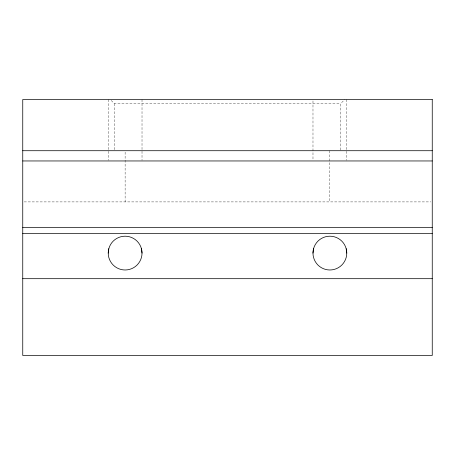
<?xml version="1.0" encoding="UTF-8"?>
<svg xmlns="http://www.w3.org/2000/svg" width="455" height="455" viewBox="0 0 455 455"><rect width="100%" height="100%" fill="white"/><g stroke="black" fill="none" stroke-linecap="round" stroke-linejoin="round"><path stroke-width="0.34" stroke-dasharray="2.27 1.71" d="M340.624 150.013L340.624 103.626L344.719 99.531M111.191 100.441L114.376 103.626L340.624 103.626M24.172 201.906L430.828 201.906M346.767 99.531L346.767 160.251M329.829 150.719L329.829 201.906M312.983 100.942L312.983 160.251M142.017 99.531L142.017 160.251M125.125 152.141L125.125 201.906M114.376 103.626L114.376 150.719M108.233 99.531L108.233 160.251"/><path stroke-width="0.68" d="M108.233 253.094L108.808 248.72M312.983 253.094L313.558 248.72M22.75 150.719L432.25 150.719M22.75 160.956L432.25 160.956M22.75 227.5L432.25 227.5M22.75 233.642L432.25 233.642M22.75 278.688L432.25 278.688M346.192 248.72L346.767 253.094A16.892 16.892 0 0 1 321.429 267.722A16.892 16.892 0 0 1 321.429 238.465A16.892 16.892 0 0 1 346.767 253.094M141.442 248.72L142.017 253.094A16.892 16.892 0 0 1 116.679 267.722A16.892 16.892 0 0 1 116.679 238.465A16.892 16.892 0 0 1 142.017 253.094M432.25 99.531L22.75 99.531L22.75 355.469L432.25 355.469L432.25 99.531"/></g></svg>
